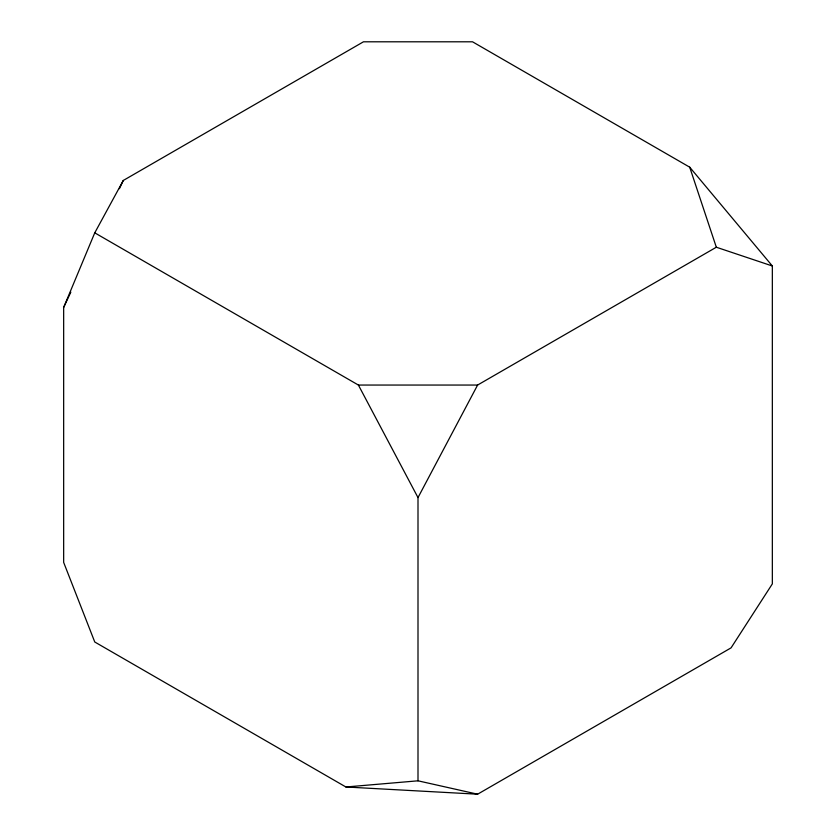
<?xml version="1.0" encoding="UTF-8"?>
<svg xmlns="http://www.w3.org/2000/svg" width="836" height="836" viewBox="0 0 836 836"><rect width="100%" height="100%" fill="white"/><g stroke="black" fill="none" stroke-linecap="round" stroke-linejoin="round"><path stroke-width="1.25" d="M63.661 307.429L94.761 232.836L123.279 180.471L363.472 41.8L472.528 41.8L689.71 167.19L772.339 265.984L772.339 583.883L731.061 647.869L477.607 794.2L345.905 786.99L94.761 641.996L63.661 562.398L63.661 307.429L70.841 292.151M119.412 188.706L123.279 180.471M477.607 794.2L418 780.814L418 497.598L477.607 385.051L716.327 247.226L772.339 265.984M345.905 786.99L418 780.814M94.761 232.836L358.393 385.051L477.607 385.051M358.393 385.051L418 497.598M689.71 167.19L716.327 247.226"/></g></svg>
